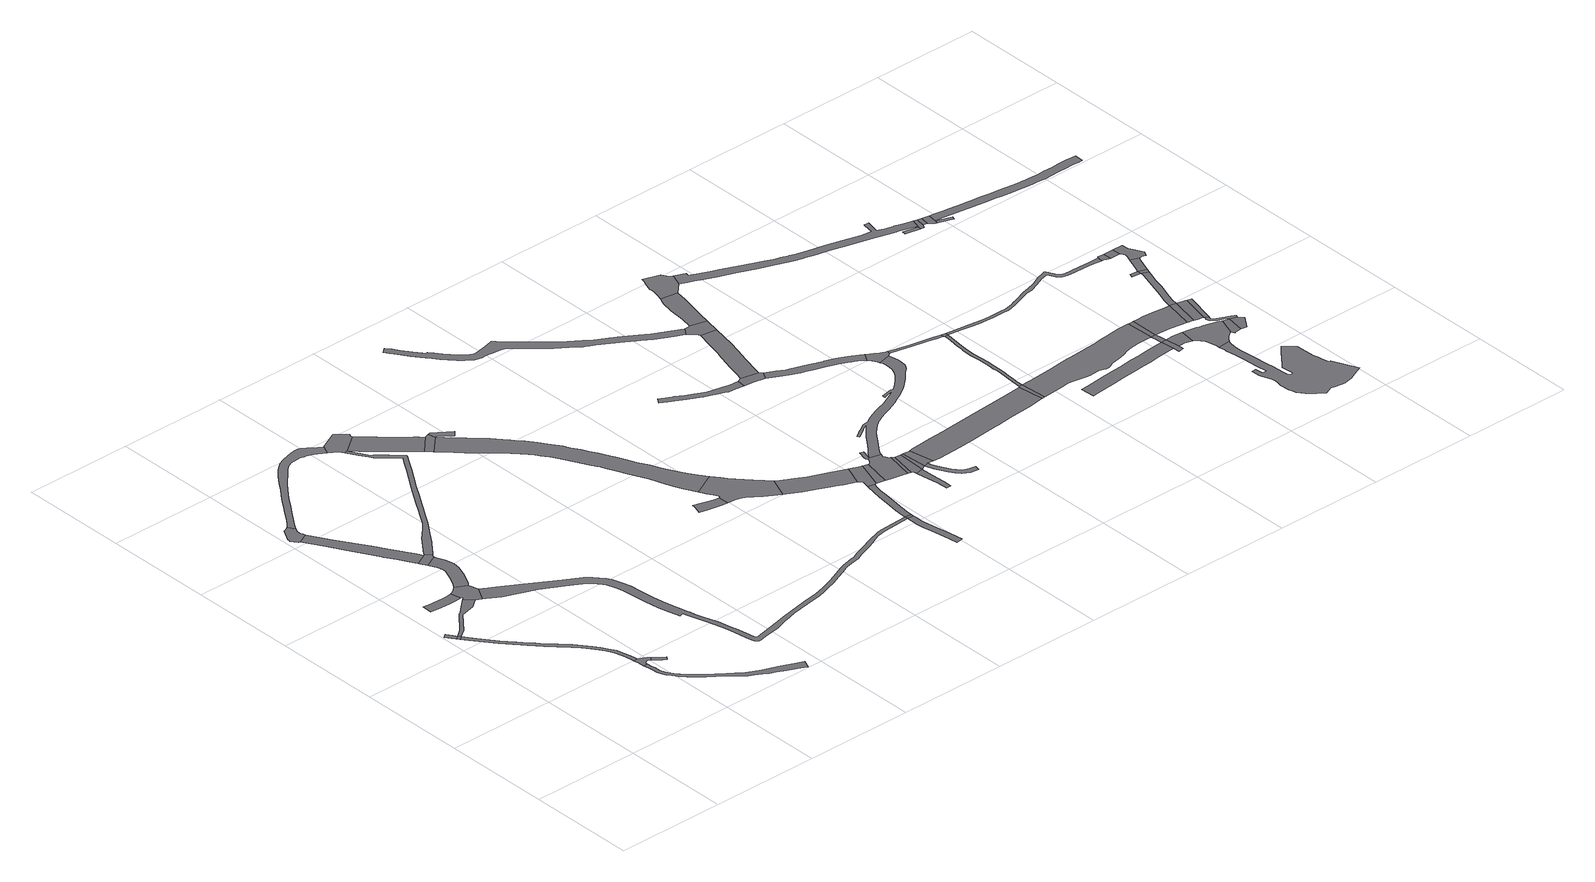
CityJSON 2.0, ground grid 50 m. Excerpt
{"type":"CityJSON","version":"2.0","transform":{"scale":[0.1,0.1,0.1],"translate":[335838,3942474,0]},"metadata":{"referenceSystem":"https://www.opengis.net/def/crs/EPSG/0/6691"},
"CityObjects":{
"road1":{"type":"Road","geometry":[{"type":"MultiSurface","lod":"1","boundaries":[[[0,1,2,3,4,5]]]}]},
"road2":{"type":"Road","geometry":[{"type":"MultiSurface","lod":"1","boundaries":[[[6,5,4,7]]]}]},
"road3":{"type":"Road","attributes":{"RoadStructureAttribute.sectionType":"1"},"geometry":[{"type":"MultiSurface","lod":"1","boundaries":[[[8,9,10,11,12,13,14,15,16,17,18,19,20,21,22,23,24,25,26,27,28,29,30,31,32,33,34,35,36,37,38,39,40,41,42,43,44,6,7]]]}]},
"road4":{"type":"Road","attributes":{"RoadStructureAttribute.sectionType":"1"},"geometry":[{"type":"MultiSurface","lod":"1","boundaries":[[[45,46,47,48,5,6,49,50,51,52,53,54]]]}]},
"road5":{"type":"Road","geometry":[{"type":"MultiSurface","lod":"1","boundaries":[[[55,56,57,58,59,60,61,62,63,64,65,66]]]}]},
"road6":{"type":"Road","geometry":[{"type":"MultiSurface","lod":"1","boundaries":[[[25,67,68,69,70,71,72,73,74,75,76,77,78,26]]]}]},
"road7":{"type":"Road","geometry":[{"type":"MultiSurface","lod":"1","boundaries":[[[75,79,80,81,82,76]]]}]},
"road8":{"type":"Road","geometry":[{"type":"MultiSurface","lod":"1","boundaries":[[[83,84,66,65,85,54,53,86,87,88]]]}]},
"road9":{"type":"Road","geometry":[{"type":"MultiSurface","lod":"1","boundaries":[[[89,90,91,92,93,94,95,96,97,98,99,100,101]]]}]},
"road10":{"type":"Road","attributes":{"RoadStructureAttribute.sectionType":"1"},"geometry":[{"type":"MultiSurface","lod":"1","boundaries":[[[100,102,103,104,105,106,107,108,109,110,111,112,113,114,115,116,117,118,119,101]]]}]},
"road11":{"type":"Road","attributes":{"RoadStructureAttribute.sectionType":"1"},"geometry":[{"type":"MultiSurface","lod":"1","boundaries":[[[68,120,121,122,123,124,125,126,127,128,129,130,131,132,133,134,135,136,137,138,139,140,141,142,143,144,145,146,147,148,149,150,151,152,153,154,155,156,157,158,159,160,161,162,163,164,69]]]}]},
"road12":{"type":"Road","attributes":{"RoadStructureAttribute.sectionType":"1"},"geometry":[{"type":"MultiSurface","lod":"1","boundaries":[[[165,166,167,168,169,170,171,172,173,174,175,176,177,178,179,180,181,182,83,88]]]}]},
"road13":{"type":"Road","geometry":[{"type":"MultiSurface","lod":"1","boundaries":[[[183,110,109,184,174,173,185,186]]]}]},
"road14":{"type":"Road","attributes":{"RoadStructureAttribute.sectionType":"1"},"geometry":[{"type":"MultiSurface","lod":"1","boundaries":[[[92,187,188,189,190,191,192,193,194,195,196,197,198,199,200,201,202,203,204,205,206,207,208,209,210,211,212,213,214,215,216,217,218,219,220,221,222,223,224,225,226,227,228,229,230,231,232,233,234,235,236,237,238,239,93]]]}]},
"road15":{"type":"Road","attributes":{"RoadStructureAttribute.sectionType":"1"},"geometry":[{"type":"MultiSurface","lod":"1","boundaries":[[[240,241,242,243,244,245,246,247,248,249,250,251,252,253,254,255,256,257,258,259,260,261,262,263,183,186,264,265,266,267,268,269,270,271,272,273,274,275,276,277,278,279,280,281,282,283,284,285,286]]]}]},
"road16":{"type":"Road","geometry":[{"type":"MultiSurface","lod":"1","boundaries":[[[212,211,287,288,240,286,289,290,291,292,293,294]]]}]},
"road17":{"type":"Road","attributes":{"RoadStructureAttribute.sectionType":"1"},"geometry":[{"type":"MultiSurface","lod":"1","boundaries":[[[295,296,297,298,299,300,301,302,303,304,305,306,307,308,309,310,311,312,313,314,315,316,317,318,319,320,321,322,323,324,325,326,327,328,329,330,331,332,333,334,335,336,337,338,339,340,341,342,343,344,345,346,347,348,349,87,86,350,351,352,353,354,355,356,357,358,359,360,361,362,363,364,365,366,367,368,369,370,371,372,373,374,375,376,377,378,379,380,381,382,383,384,385,386,387,388,389,390,391,392,393,394,395,396,397,398,399,400,401,402,403,404,295,405,406,407,408,409,410,411,412,413,414,415,416,417]]]}]},
"road18":{"type":"Road","attributes":{"function":"2","RoadStructureAttribute.sectionType":"1"},"geometry":[{"type":"MultiSurface","lod":"1","boundaries":[[[418,419,420,421,422,423,424,289,286,425,426,427,428,429,430,431,432,433]]]}]},
"road19":{"type":"Road","geometry":[{"type":"MultiSurface","lod":"1","boundaries":[[[433,432,434,435,436,437]]]}]},
"road20":{"type":"Road","geometry":[{"type":"MultiSurface","lod":"1","boundaries":[[[436,438,439,440,441,437]]]}]},
"road21":{"type":"Road","attributes":{"function":"2","RoadStructureAttribute.sectionType":"1"},"geometry":[{"type":"MultiSurface","lod":"1","boundaries":[[[442,443,444,445,446,447,448,449,450,451,452,453,454,455,456,457,458,459,460,461,462,463,464,465,466,467,468,469,470,471,472,473,474,475,476,477,478,479,480,481,482,483,484,485,486,487,488,489,490,491,492,493,494,495,496,497,498,499,436,435]]]}]},
"road22":{"type":"Road","attributes":{"RoadStructureAttribute.sectionType":"1"},"geometry":[{"type":"MultiSurface","lod":"1","boundaries":[[[500,501,502,503,504,505,506,507,508,509,510]]]}]},
"road23":{"type":"Road","geometry":[{"type":"MultiSurface","lod":"1","boundaries":[[[511,512,513,514,515,516,473,472,517,518,519,520,521,510,509,522,523,524,525,526,527,528,529,530,531]]]}]},
"road24":{"type":"Road","geometry":[{"type":"MultiSurface","lod":"1","boundaries":[[[532,296,295,417]]]}]},
"road25":{"type":"Road","attributes":{"function":"2","RoadStructureAttribute.sectionType":"1"},"geometry":[{"type":"MultiSurface","lod":"1","boundaries":[[[530,533,534,535,536,537,538,539,540,541,542,543,544,545,531]]]}]},
"road26":{"type":"Road","attributes":{"RoadStructureAttribute.sectionType":"1"},"geometry":[{"type":"MultiSurface","lod":"1","boundaries":[[[546,547,548,549,550,551,552,296,532,553,554,555,556,557,558,559,560,561]]]}]},
"road27":{"type":"Road","geometry":[{"type":"MultiSurface","lod":"1","boundaries":[[[560,562,563,564,540,539,565,566,567,561]]]}]},
"road28":{"type":"Road","attributes":{"function":"2","RoadStructureAttribute.sectionType":"1"},"geometry":[{"type":"MultiSurface","lod":"1","boundaries":[[[563,562,568,569,570]]]}]},
"road29":{"type":"Road","geometry":[{"type":"MultiSurface","lod":"1","boundaries":[[[571,572,573,574,575,576,577,578,579,580,581,569,568,582,583,584,585]]]}]},
"road30":{"type":"Road","attributes":{"RoadStructureAttribute.sectionType":"1"},"geometry":[{"type":"MultiSurface","lod":"1","boundaries":[[[586,587,588,589,590,591,592,593,594]]]}]},
"road31":{"type":"Road","geometry":[{"type":"MultiSurface","lod":"1","boundaries":[[[576,595,596,597,598,599,577]]]}]},
"road32":{"type":"Road","attributes":{"function":"2","RoadStructureAttribute.sectionType":"1"},"geometry":[{"type":"MultiSurface","lod":"1","boundaries":[[[584,600,601,585]]]}]},
"road33":{"type":"Road","attributes":{"RoadStructureAttribute.sectionType":"1"},"geometry":[{"type":"MultiSurface","lod":"1","boundaries":[[[602,603,604,605,606,607,608,609,610,611,612,613,614,615,616,617,618,619,620,621,622,623,624,625,626,627,628,629,630,631,632,633,634,635,636,637,638,639,640,641,642,643,644,645,646,647,648,649,650,651,652,653,654,655,656,657,658,659,660,661,662,663,664,665,666,667,668,669,670,671,672,673,674,675,676,677,678]]]}]},
"road34":{"type":"Road","geometry":[{"type":"MultiSurface","lod":"1","boundaries":[[[679,601,600,680,681,586,594]]]}]},
"road35":{"type":"Road","attributes":{"RoadStructureAttribute.sectionType":"1"},"geometry":[{"type":"MultiSurface","lod":"1","boundaries":[[[682,683,684,685,686,687,688,689,690,691,692,693,694,695,696,697,698,699,700,701,702,703,704,705]]]}]},
"road36":{"type":"Road","geometry":[{"type":"MultiSurface","lod":"1","boundaries":[[[706,707,679,594,708]]]}]},
"road37":{"type":"Road","attributes":{"RoadStructureAttribute.sectionType":"1"},"geometry":[{"type":"MultiSurface","lod":"1","boundaries":[[[706,709,710,711,712,713,707]]]}]},
"road38":{"type":"Road","attributes":{"RoadStructureAttribute.sectionType":"1"},"geometry":[{"type":"MultiSurface","lod":"1","boundaries":[[[714,715,716,717,718,719,720,721,722,723,724,725,726,727,728,729,730,731,732,733,709,706]]]}]},
"road39":{"type":"Road","geometry":[{"type":"MultiSurface","lod":"1","boundaries":[[[734,735,682,705,736,737,738,739]]]}]},
"road40":{"type":"Road","geometry":[{"type":"MultiSurface","lod":"1","boundaries":[[[740,741,742,743,744,745,746,747,748,749,750,751,752,753,754,755,756,757,758,759,760,761,762,763,764,765,766,767,768,769,770,771,772,773,774,775,776,777,778,779,576,575,780,781,782,783,784,785,786,787,788,789,790,791,792,793,794,795,796,797,798,799,800,801,802,803,804,805,806,807,808,809,810,811,812]]]}]},
"road41":{"type":"Road","attributes":{"RoadStructureAttribute.sectionType":"1"},"geometry":[{"type":"MultiSurface","lod":"1","boundaries":[[[813,814,815,816,817,818,819,820,821,822,823,824,825,826,827,735,734]]]}]},
"road42":{"type":"Road","attributes":{"function":"2","RoadStructureAttribute.sectionType":"1"},"geometry":[{"type":"MultiSurface","lod":"1","boundaries":[[[828,829,830,831,832,833,834,835,836,837,838,839,711,710,840,841,842,843,844,845,846,847,848,849,850,851]]]}]},
"road43":{"type":"Road","geometry":[{"type":"MultiSurface","lod":"1","boundaries":[[[677,852,853,819,818,854,855,856,678]]]}]},
"road44":{"type":"Road","attributes":{"RoadStructureAttribute.sectionType":"1"},"geometry":[{"type":"MultiSurface","lod":"1","boundaries":[[[857,858,859,860,861,862,863,864,865,866,867,868,869,870,871,872,873,874,875,876,877,878,879,880,881,739,738]]]}]},
"road45":{"type":"Road","attributes":{"RoadStructureAttribute.sectionType":"1"},"geometry":[{"type":"MultiSurface","lod":"1","boundaries":[[[854,882,883,884,885,886,887,888,889,890,855]]]}]},
"road46":{"type":"Road","geometry":[{"type":"MultiSurface","lod":"1","boundaries":[[[891,892,812,811,893,894,895,896,897,898,899,870,869]]]}]},
"road47":{"type":"Road","geometry":[{"type":"MultiSurface","lod":"1","boundaries":[[[900,901,902,903,886,885,904,905,906,907,908,909,910,911]]]}]},
"road48":{"type":"Road","geometry":[{"type":"MultiSurface","lod":"1","boundaries":[[[912,913,914,915,916,828,851]]]}]},
"road49":{"type":"Road","attributes":{"RoadStructureAttribute.sectionType":"1"},"geometry":[{"type":"MultiSurface","lod":"1","boundaries":[[[917,918,919,920,921,894,893,922,923,924,925,926,927,928]]]}]},
"road50":{"type":"Road","geometry":[{"type":"MultiSurface","lod":"1","boundaries":[[[927,929,930,931,928]]]}]},
"road51":{"type":"Road","attributes":{"function":"2","RoadStructureAttribute.sectionType":"1"},"geometry":[{"type":"MultiSurface","lod":"1","boundaries":[[[932,933,934,935,936,937,938,939,940,941,942,943,944,945,946,947,948,914,913,949,950,951,952,953,954,955,956,957,958,959,960,961,962,963,964,965,966,967,968,969,970,971,972,973,974]]]}]},
"road52":{"type":"Road","attributes":{"RoadStructureAttribute.sectionType":"1"},"geometry":[{"type":"MultiSurface","lod":"1","boundaries":[[[975,976,977,978,979,980,981,982,983,984,985,986,987,988,989,990,991,992,993,994,995,996,997,998]]]}]},
"road53":{"type":"Road","attributes":{"RoadStructureAttribute.sectionType":"1"},"geometry":[{"type":"MultiSurface","lod":"1","boundaries":[[[999,1000,1001,1002,1003,1004,1005,1006,1007,1008,1009,1010,1011,1012,1013,1014,1015,1016,1017,1018,1019,1020,1021,1022,1023,1024,1025,1026,1027,1028,1029,905,904,1030,1031,1032,1033,1034,1035,1036,1037,1038,1039,1040,1041,1042,1043,1044,1045,1046,1047,1048,1049,1050,1051,1052,1053,1054]]]}]},
"road54":{"type":"Road","attributes":{"RoadStructureAttribute.sectionType":"1"},"geometry":[{"type":"MultiSurface","lod":"1","boundaries":[[[930,929,1055,1056,1057,1058,1059,1060,1061,1062,1063,1064,1065,1066,1067,1068,1069,1070,1071,1072,915,914,1073,1074,1075,1076,1077,1078,1079,1080,1081,1082,1083,1084,1085,1086,1087,1088,1089,930,1090,1091,1092,1093,1094,1095,1096,1097,1098,1099,1100,1101,1102,1103,1104,1105,1106,1107,1108,1109,1110,1111,1112,1113,1114,1115,1116,1117,1118,1119,1120,1121,1122,1123,1124,1125,1126,1127,1128,1129,1130,1131,1132,1133,1134,1135,1136,1137,1138,1139,931]]]}]},
"road55":{"type":"Road","geometry":[{"type":"MultiSurface","lod":"1","boundaries":[[[1140,1141,1142,1143,1144,998]]]}]},
"road56":{"type":"Road","attributes":{"RoadStructureAttribute.sectionType":"7"},"geometry":[{"type":"MultiSurface","lod":"1","boundaries":[[[1144,1145,1146,1147,1148,1149,1150,1151,998]]]}]},
"road57":{"type":"Road","geometry":[{"type":"MultiSurface","lod":"1","boundaries":[[[1152,1153,1154,974,973,1149,1148]]]}]},
"road58":{"type":"Road","attributes":{"RoadStructureAttribute.sectionType":"1"},"geometry":[{"type":"MultiSurface","lod":"1","boundaries":[[[1155,1156,1144,1143,1157,1158,1159,1160,1161]]]}]},
"road59":{"type":"Road","attributes":{"function":"2","RoadStructureAttribute.sectionType":"1"},"geometry":[{"type":"MultiSurface","lod":"1","boundaries":[[[1162,1163,1164,1165,1166,1167,1168,1169,1170,1171,1172,1152,1148]]]}]},
"road60":{"type":"Road","geometry":[{"type":"MultiSurface","lod":"1","boundaries":[[[1173,1174,1175,1176,1177,1178,1179,1180,1181,1182,1183,1184,1185,1186,1187,1188,1189,1190,1191,1192,1193,1194,1195,1196,1197,1198,1199,1200,1201,1202,1203,1204,1205,1206,1207,1208,1209,1210,1211,1212,1213,1214,1215,1216,1217,1218,1219,1220,1221,1222,1223,1224,1225,1226,1227,1228,1229,1230,1231,1232,1233,1234,1235,1236,1237,1238,1239]]]}]},
"road61":{"type":"Road","geometry":[{"type":"MultiSurface","lod":"1","boundaries":[[[1240,1241,1242,1243,1244,1245,1246,1247,1248,1249,1250,1251,1161,1160,1252,1253,1254,1255,1256,1204,1203]]]}]},
"road62":{"type":"Road","geometry":[{"type":"MultiSurface","lod":"1","boundaries":[[[1257,1258,1259,1260]]]}]},
"road63":{"type":"Road","geometry":[{"type":"MultiSurface","lod":"1","boundaries":[[[1261,1262,1167,1166,1263,1264,1265]]]}]},
"road64":{"type":"Road","geometry":[{"type":"MultiSurface","lod":"1","boundaries":[[[1053,1260,1259,1266,1267,1268,1054]]]}]},
"road65":{"type":"Road","attributes":{"RoadStructureAttribute.sectionType":"1"},"geometry":[{"type":"MultiSurface","lod":"1","boundaries":[[[1245,1244,1269,1270,1271,1272,1273]]]}]},
"road66":{"type":"Road","attributes":{"RoadStructureAttribute.sectionType":"1"},"geometry":[{"type":"MultiSurface","lod":"1","boundaries":[[[1274,1275,1276,1268,1267]]]}]},
"road67":{"type":"Road","attributes":{"function":"2","RoadStructureAttribute.sectionType":"1"},"geometry":[{"type":"MultiSurface","lod":"1","boundaries":[[[1277,1278,1261,1265,1279,1280,1281,1282]]]}]},
"road68":{"type":"Road","attributes":{"RoadStructureAttribute.sectionType":"1"},"geometry":[{"type":"MultiSurface","lod":"1","boundaries":[[[1283,1284,1285,1286,1287,1288,1289,1273,1290,1291,1292,1293,1294,1295,1296,1297,1298,1299]]]}]},
"road69":{"type":"Road","geometry":[{"type":"MultiSurface","lod":"1","boundaries":[[[1300,1301,1302,1303,1275,1274]]]}]},
"road70":{"type":"Road","geometry":[{"type":"MultiSurface","lod":"1","boundaries":[[[1304,1305,1282,1281,1283,1299]]]}]},
"road71":{"type":"Road","geometry":[{"type":"MultiSurface","lod":"1","boundaries":[[[1272,1306,1307,1308,1309,1310,1290,1273]]]}]},
"road72":{"type":"Road","attributes":{"RoadStructureAttribute.sectionType":"1"},"geometry":[{"type":"MultiSurface","lod":"1","boundaries":[[[1261,1311,1312,1313,1314,1315,1316,1317,1318,1319,1320,1321,1322,1262]]]}]},
"road73":{"type":"Road","geometry":[{"type":"MultiSurface","lod":"1","boundaries":[[[1323,1324,1325,1326]]]}]},
"road74":{"type":"Road","geometry":[{"type":"MultiSurface","lod":"1","boundaries":[[[1115,1114,1327,1328,1329,1330,1331]]]}]},
"road75":{"type":"Road","geometry":[{"type":"MultiSurface","lod":"1","boundaries":[[[1326,1325,1317,1316,1332]]]}]},
"road76":{"type":"Road","attributes":{"RoadStructureAttribute.sectionType":"1"},"geometry":[{"type":"MultiSurface","lod":"1","boundaries":[[[1333,1334,1335,1336,1337,1338,1339,1326,1332]]]}]},
"road77":{"type":"Road","attributes":{"RoadStructureAttribute.sectionType":"1"},"geometry":[{"type":"MultiSurface","lod":"1","boundaries":[[[1330,1329,1340,1341]]]}]},
"road78":{"type":"Road","geometry":[{"type":"MultiSurface","lod":"1","boundaries":[[[1342,1343,1344,1345,1346,1347,1341,1340,1348,1349,1350,1336,1335]]]}]},
"road79":{"type":"Road","attributes":{"RoadStructureAttribute.sectionType":"1"},"geometry":[{"type":"MultiSurface","lod":"1","boundaries":[[[1351,1352,1353,1354,1355,1356,1357,1358,1359,1360,1361,1362,1363,1364,1365,1366,1367,1368,1369,1370,1371,1372,1303,1302,1301,1373,1374,1302,1375,1376,1377,1378,1379,1380,1381,1382,1383,1384,1385,1386,1387,1388,1389,1390,1391,1392,1393,1394,1395,1396,1397,1398]]]}]}
},
"vertices":[
[43,1112,0],[26,1137,0],[10,1126,0],[27,1101,0],[38,1085,0],[54,1096,0],
[63,1084,0],[47,1073,0],
[68,1043,0],[103,994,0],[139,948,0],[177,904,0],[181,900,0],[215,861,0],[259,813,0],[295,775,0],[336,735,0],[363,706,0],[385,675,0],[403,648,0],[418,623,0],[434,591,0],[443,558,0],[448,534,0],[452,506,0],[453,497,0],[471,499,0],[470,508,0],[466,537,0],[460,562,0],[451,598,0],[434,631,0],[418,658,0],[399,685,0],[377,718,0],[350,748,0],[310,789,0],[273,826,0],[248,854,0],[230,874,0],[198,910,0],[196,913,0],[155,961,0],[119,1006,0],[78,1063,0],
[195,1233,0],[175,1214,0],[166,1211,0],[89,1121,0],[99,1110,0],[174,1198,0],[242,1215,0],[259,1228,0],[282,1245,0],[248,1282,0],
[216,1338,0],[189,1338,0],[173,1339,0],[145,1340,0],[134,1341,0],[95,1344,0],[92,1297,0],[142,1293,0],[188,1291,0],[220,1291,0],[248,1294,0],[238,1342,0],
[456,472,0],[458,444,0],[476,445,0],[477,450,0],[480,456,0],[484,460,0],[490,462,0],[499,462,0],[507,459,0],[519,472,0],[509,481,0],[494,490,0],
[543,426,0],[557,416,0],[567,431,0],[554,440,0],
[280,1371,0],[260,1352,0],[259,1292,0],[307,1231,0],[343,1296,0],[333,1343,0],
[95,2056,0],[92,2068,0],[92,2086,0],[99,2104,0],[81,2134,0],[60,2122,0],[54,2122,0],[24,2068,0],[23,2054,0],[22,2052,0],[43,2022,0],[50,2021,0],[98,2046,0],
[103,1927,0],[145,1852,0],[184,1781,0],[217,1723,0],[220,1718,0],[248,1669,0],[274,1623,0],[291,1592,0],[347,1623,0],[333,1647,0],[327,1657,0],[308,1691,0],[303,1700,0],[272,1754,0],[239,1812,0],[217,1846,0],[154,1946,0],[148,1956,0],
[458,442,0],[463,403,0],[466,374,0],[472,350,0],[479,336,0],[494,315,0],[510,295,0],[532,269,0],[560,243,0],[587,220,0],[617,196,0],[657,165,0],[686,139,0],[716,115,0],[738,102,0],[766,85,0],[791,72,0],[816,60,0],[843,46,0],[876,31,0],[908,17,0],[936,5,0],[952,42,0],[924,54,0],[893,68,0],[860,82,0],[832,92,0],[786,110,0],[762,120,0],[737,132,0],[712,147,0],[692,163,0],[665,183,0],[628,210,0],[598,234,0],[572,257,0],[545,282,0],[524,306,0],[508,326,0],[494,346,0],[489,356,0],[483,377,0],[481,405,0],[479,420,0],[476,444,0],
[343,1355,0],[359,1383,0],[372,1410,0],[382,1435,0],[392,1466,0],[396,1500,0],[387,1541,0],[372,1574,0],[369,1585,0],[311,1555,0],[315,1547,0],[328,1520,0],[334,1495,0],[333,1477,0],[326,1456,0],[317,1434,0],[306,1411,0],[293,1388,0],
[351,1624,0],[295,1585,0],[370,1594,0],[377,1602,0],
[117,2132,0],[139,2161,0],[158,2189,0],[168,2204,0],[192,2237,0],[216,2272,0],[240,2303,0],[242,2306,0],[266,2337,0],[289,2364,0],[309,2387,0],[332,2410,0],[344,2424,0],[360,2442,0],[375,2454,0],[382,2459,0],[389,2464,0],[405,2470,0],[427,2474,0],[456,2475,0],[474,2471,0],[483,2469,0],[514,2457,0],[558,2433,0],[562,2431,0],[581,2472,0],[560,2483,0],[527,2511,0],[505,2524,0],[494,2527,0],[483,2527,0],[478,2527,0],[455,2525,0],[426,2517,0],[405,2511,0],[389,2505,0],[379,2500,0],[371,2496,0],[353,2484,0],[334,2469,0],[317,2449,0],[303,2433,0],[288,2414,0],[269,2390,0],[244,2353,0],[222,2325,0],[220,2322,0],[194,2288,0],[170,2253,0],[146,2220,0],[132,2198,0],[117,2177,0],[97,2150,0],
[614,2382,0],[618,2374,0],[641,2334,0],[663,2297,0],[674,2281,0],[698,2258,0],[716,2241,0],[734,2224,0],[755,2204,0],[757,2199,0],[737,2172,0],[708,2125,0],[679,2081,0],[641,2022,0],[608,1970,0],[570,1910,0],[560,1893,0],[529,1844,0],[499,1798,0],[475,1770,0],[442,1738,0],[425,1721,0],[357,1632,0],[355,1629,0],[387,1613,0],[402,1632,0],[432,1670,0],[471,1724,0],[494,1756,0],[516,1787,0],[546,1833,0],[572,1876,0],[586,1897,0],[625,1958,0],[658,2011,0],[696,2069,0],[725,2114,0],[755,2162,0],[780,2202,0],[780,2208,0],[755,2233,0],[730,2256,0],[687,2296,0],[676,2304,0],[655,2341,0],[631,2381,0],[626,2388,0],
[599,2407,0],[608,2394,0],[712,2451,0],[712,2456,0],[712,2462,0],[716,2471,0],[667,2513,0],[662,2512,0],
[1948,541,0],[1948,555,0],[1878,553,0],[1821,549,0],[1797,546,0],[1778,541,0],[1750,532,0],[1721,522,0],[1687,508,0],[1633,488,0],[1601,475,0],[1590,472,0],[1533,459,0],[1515,453,0],[1491,442,0],[1450,424,0],[1413,409,0],[1371,395,0],[1337,384,0],[1315,378,0],[1237,365,0],[1154,349,0],[1117,341,0],[1089,335,0],[1053,327,0],[967,307,0],[937,301,0],[931,302,0],[927,305,0],[924,313,0],[920,334,0],[908,404,0],[906,413,0],[897,454,0],[889,487,0],[880,519,0],[867,559,0],[859,586,0],[853,613,0],[849,629,0],[826,725,0],[817,789,0],[811,864,0],[808,910,0],[797,949,0],[782,994,0],[771,1014,0],[753,1038,0],[735,1057,0],[727,1063,0],[710,1079,0],[636,1121,0],[486,1212,0],[406,1260,0],[377,1275,0],[320,1224,0],[376,1192,0],[519,1136,0],[614,1082,0],[675,1048,0],[684,1043,0],[704,1025,0],[720,1009,0],[734,990,0],[741,977,0],[755,937,0],[764,902,0],[767,860,0],[773,784,0],[782,717,0],[795,668,0],[807,617,0],[827,623,0],[830,608,0],[837,580,0],[845,552,0],[856,512,0],[865,480,0],[873,449,0],[882,406,0],[894,327,0],[901,298,0],[905,286,0],[912,279,0],[919,274,0],[929,273,0],[958,279,0],[1033,293,0],[1086,310,0],[1126,321,0],[1157,329,0],[1241,346,0],[1319,358,0],[1343,364,0],[1377,376,0],[1420,390,0],[1458,406,0],[1500,424,0],[1523,435,0],[1539,440,0],[1602,454,0],[1607,455,0],[1640,469,0],[1694,489,0],[1728,503,0],[1756,515,0],[1776,524,0],[1800,531,0],[1822,534,0],[1879,538,0],[1948,518,0],[1949,490,0],[1952,452,0],[1959,412,0],[1968,348,0],[1979,281,0],[2010,286,0],[1999,353,0],[1989,417,0],[1982,456,0],[1978,492,0],[1978,518,0],[1978,540,0],
[908,2274,0],[892,2287,0],[869,2306,0],[837,2334,0],[815,2355,0],[782,2385,0],[731,2433,0],[632,2384,0],[663,2355,0],[715,2306,0],[759,2268,0],[785,2245,0],[800,2231,0],[836,2197,0],[853,2181,0],[925,2256,0],
[871,2164,0],[879,2155,0],[954,2229,0],[947,2261,0],
[961,2229,0],[1018,2185,0],[1041,2209,0],[960,2265,0],
[903,2131,0],[936,2097,0],[968,2066,0],[999,2036,0],[1035,2001,0],[1098,1940,0],[1123,1912,0],[1145,1888,0],[1151,1882,0],[1162,1868,0],[1175,1850,0],[1185,1835,0],[1196,1818,0],[1208,1798,0],[1222,1771,0],[1242,1735,0],[1260,1700,0],[1273,1674,0],[1289,1643,0],[1296,1630,0],[1305,1610,0],[1323,1570,0],[1343,1523,0],[1357,1489,0],[1380,1437,0],[1394,1397,0],[1406,1363,0],[1406,1362,0],[1417,1333,0],[1434,1293,0],[1463,1239,0],[1569,1294,0],[1544,1332,0],[1522,1366,0],[1501,1405,0],[1470,1468,0],[1449,1512,0],[1423,1563,0],[1405,1607,0],[1387,1647,0],[1370,1683,0],[1354,1714,0],[1343,1736,0],[1341,1740,0],[1322,1778,0],[1300,1816,0],[1286,1845,0],[1260,1885,0],[1229,1931,0],[1198,1972,0],[1172,2004,0],[1162,2016,0],[1141,2041,0],[1108,2077,0],[1070,2113,0],[1042,2142,0],[1011,2172,0],[978,2205,0],
[1475,1153,0],[1446,1161,0],[1419,1168,0],[1381,1181,0],[1376,1162,0],[1365,1124,0],[1402,1115,0],[1429,1110,0],[1470,1103,0],[1496,1102,0],[1493,1150,0],
[1711,1126,0],[1681,1155,0],[1679,1158,0],[1634,1211,0],[1613,1236,0],[1597,1258,0],[1479,1206,0],[1493,1183,0],[1503,1162,0],[1503,1159,0],[1503,1153,0],[1530,1099,0],[1552,1094,0],[1574,1085,0],[1601,1065,0],[1623,1048,0],[1624,1047,0],[1632,1042,0],[1648,1031,0],[1697,1001,0],[1739,1099,0],
[1979,554,0],
[1711,994,0],[1767,964,0],[1818,941,0],[1875,914,0],[1894,906,0],[1923,893,0],[1977,871,0],[2015,966,0],[1963,987,0],[1914,1008,0],[1857,1032,0],[1810,1056,0],[1759,1084,0],
[1985,812,0],[1976,771,0],[1970,730,0],[1963,680,0],[1960,660,0],[1954,617,0],[1949,572,0],[1979,570,0],[1984,614,0],[1987,631,0],[1990,656,0],[2000,725,0],[2006,766,0],[2013,801,0],[2019,812,0],[1987,821,0],
[2027,813,0],[2070,944,0],[2065,946,0],[1987,863,0],[1993,852,0],[1991,836,0],
[2067,805,0],[2094,936,0],[2071,944,0],
[2191,917,0],[2185,924,0],[2180,932,0],[2178,943,0],[2182,956,0],[2131,971,0],[2119,964,0],[2122,960,0],[2107,943,0],[2101,938,0],[2100,938,0],[2092,800,0],[2145,790,0],[2167,785,0],[2194,915,0],
[2194,762,0],[2200,722,0],[2208,659,0],[2212,623,0],[2212,604,0],[2233,603,0],[2233,645,0],[2231,714,0],[2230,768,0],
[2132,982,0],[2144,1017,0],[2127,1022,0],[2115,984,0],[2114,973,0],
[2183,782,0],[2208,906,0],
[2165,2179,0],[2128,2197,0],[2116,2203,0],[2091,2216,0],[2050,2242,0],[1995,2277,0],[1978,2287,0],[1953,2301,0],[1948,2304,0],[1895,2335,0],[1865,2353,0],[1856,2361,0],[1809,2397,0],[1763,2432,0],[1741,2450,0],[1696,2491,0],[1682,2504,0],[1646,2538,0],[1596,2585,0],[1583,2597,0],[1559,2591,0],[1530,2584,0],[1483,2575,0],[1471,2576,0],[1464,2579,0],[1458,2583,0],[1441,2597,0],[1418,2616,0],[1398,2637,0],[1379,2661,0],[1359,2688,0],[1343,2708,0],[1337,2703,0],[1301,2751,0],[1273,2792,0],[1254,2820,0],[1237,2844,0],[1212,2824,0],[1228,2802,0],[1230,2799,0],[1246,2774,0],[1275,2732,0],[1312,2684,0],[1328,2663,0],[1347,2637,0],[1367,2611,0],[1391,2586,0],[1415,2566,0],[1434,2551,0],[1446,2543,0],[1461,2537,0],[1477,2535,0],[1483,2535,0],[1500,2535,0],[1547,2530,0],[1571,2528,0],[1586,2523,0],[1599,2515,0],[1614,2505,0],[1662,2459,0],[1664,2457,0],[1711,2416,0],[1734,2396,0],[1781,2360,0],[1828,2325,0],[1845,2318,0],[1853,2314,0],[1874,2302,0],[1974,2243,0],[1995,2229,0],[2014,2217,0],[2028,2208,0],[2072,2181,0],[2110,2161,0],[2147,2143,0],[2191,2122,0],[2214,2155,0],
[2237,903,0],[2188,781,0],[2191,776,0],
[2117,1729,0],[2076,1733,0],[2046,1739,0],[2004,1749,0],[1974,1756,0],[1951,1764,0],[1926,1777,0],[1892,1795,0],[1854,1816,0],[1849,1819,0],[1824,1832,0],[1794,1846,0],[1778,1823,0],[1810,1806,0],[1835,1792,0],[1878,1769,0],[1912,1751,0],[1939,1737,0],[1966,1727,0],[1996,1714,0],[2030,1702,0],[2038,1699,0],[2071,1694,0],[2113,1690,0],
[2253,780,0],[2248,902,0],[2252,780,0],
[2277,787,0],[2302,784,0],[2282,901,0],[2274,900,0],[2265,901,0],
[2257,765,0],[2267,739,0],[2281,710,0],[2295,683,0],[2310,661,0],[2327,643,0],[2342,632,0],[2358,625,0],[2377,621,0],[2395,619,0],[2402,644,0],[2381,646,0],[2366,649,0],[2355,654,0],[2344,662,0],[2329,676,0],[2316,696,0],[2303,721,0],[2290,749,0],[2280,773,0],
[2216,1720,0],[2138,1740,0],[2125,1688,0],[2162,1685,0],[2211,1674,0],[2230,1709,0],
[2628,1442,0],[2630,1426,0],[2629,1405,0],[2626,1386,0],[2619,1366,0],[2607,1346,0],[2579,1317,0],[2548,1288,0],[2547,1287,0],[2528,1275,0],[2523,1281,0],[2470,1267,0],[2471,1255,0],[2481,1258,0],[2518,1268,0],[2507,1260,0],[2475,1244,0],[2435,1225,0],[2404,1215,0],[2377,1205,0],[2347,1193,0],[2322,1182,0],[2300,1168,0],[2286,1168,0],[2272,1165,0],[2236,1142,0],[2235,1142,0],[2198,1118,0],[2204,1109,0],[2240,1131,0],[2256,1142,0],[2271,1151,0],[2283,1156,0],[2268,1141,0],[2263,1136,0],[2242,1114,0],[2223,1091,0],[2201,1061,0],[2171,1022,0],[2150,997,0],[2186,970,0],[2204,996,0],[2235,1037,0],[2257,1066,0],[2273,1087,0],[2292,1106,0],[2311,1124,0],[2323,1133,0],[2334,1140,0],[2341,1144,0],[2363,1154,0],[2389,1167,0],[2416,1176,0],[2450,1191,0],[2471,1199,0],[2494,1211,0],[2518,1224,0],[2543,1239,0],[2566,1254,0],[2567,1255,0],[2591,1275,0],[2606,1290,0],[2618,1301,0],[2648,1332,0],[2670,1353,0],[2680,1366,0],[2684,1374,0],[2687,1381,0],[2689,1399,0],[2690,1422,0],[2688,1445,0],[2682,1468,0],[2624,1455,0],
[2226,1758,0],[2240,1812,0],[2244,1827,0],[2265,1898,0],[2280,1953,0],[2302,2063,0],[2228,2076,0],[2211,2006,0],[2193,1937,0],[2188,1921,0],[2184,1907,0],[2167,1848,0],[2165,1843,0],[2151,1788,0],[2148,1778,0],
[2913,953,0],[2836,947,0],[2749,941,0],[2670,934,0],[2580,927,0],[2506,920,0],[2476,918,0],[2438,915,0],[2403,912,0],[2370,911,0],[2341,909,0],[2310,906,0],[2339,783,0],[2373,783,0],[2409,785,0],[2447,787,0],[2517,793,0],[2590,800,0],[2655,805,0],[2676,806,0],[2680,807,0],[2755,815,0],[2848,824,0],[2927,833,0],
[2207,2107,0],[2226,2086,0],[2320,2138,0],[2242,2156,0],[2234,2153,0],
[2260,1648,0],[2298,1629,0],[2342,1610,0],[2361,1604,0],[2392,1592,0],[2449,1574,0],[2471,1567,0],[2497,1559,0],[2531,1542,0],[2545,1536,0],[2555,1530,0],[2580,1516,0],[2595,1503,0],[2618,1540,0],[2604,1549,0],[2574,1566,0],[2548,1579,0],[2514,1595,0],[2468,1611,0],[2465,1612,0],[2406,1632,0],[2354,1650,0],[2328,1660,0],[2314,1665,0],[2278,1684,0],
[2331,2192,0],[2348,2268,0],[2357,2311,0],[2369,2367,0],[2287,2379,0],[2278,2355,0],[2275,2348,0],[2260,2286,0],[2253,2210,0],
[2609,1484,0],[2619,1465,0],[2697,1481,0],[2700,1495,0],[2694,1496,0],[2681,1502,0],[2660,1513,0],[2651,1519,0],[2636,1528,0],
[2302,2460,0],[2305,2454,0],[2304,2439,0],[2298,2410,0],[2413,2412,0],[2438,2471,0],[2421,2480,0],[2406,2510,0],[2329,2535,0],[2324,2517,0],[2318,2503,0],[2313,2488,0],
[2932,834,0],[2942,834,0],[2933,959,0],[2918,960,0],[2918,959,0],
[2907,1450,0],[2881,1456,0],[2855,1462,0],[2799,1473,0],[2748,1485,0],[2745,1470,0],[2796,1459,0],[2852,1447,0],[2871,1443,0],[2904,1435,0],[2936,1429,0],[2938,1443,0],
[2941,1427,0],[2957,1426,0],[2959,1440,0],
[3519,1007,0],[3487,1007,0],[3449,1003,0],[3412,999,0],[3381,996,0],[3350,991,0],[3307,988,0],[3259,985,0],[3209,981,0],[3191,980,0],[3148,976,0],[3110,972,0],[3102,971,0],[3045,966,0],[2981,962,0],[2958,960,0],[2939,959,0],[3048,843,0],[3074,846,0],[3091,845,0],[3169,833,0],[3181,831,0],[3194,831,0],[3231,834,0],[3247,828,0],[3259,824,0],[3262,823,0],[3274,822,0],[3284,827,0],[3292,832,0],[3303,838,0],[3324,841,0],[3342,844,0],[3360,849,0],[3378,854,0],[3402,863,0],[3422,869,0],[3438,872,0],[3458,874,0],[3477,876,0],[3499,877,0],[3545,877,0],[3541,1008,0],
[3529,819,0],[3464,814,0],[3418,809,0],[3375,805,0],[3317,798,0],[3311,798,0],[3258,793,0],[3209,788,0],[3146,782,0],[3099,778,0],[3085,777,0],[3091,712,0],[3103,713,0],[3152,718,0],[3216,723,0],[3265,729,0],[3323,734,0],[3382,740,0],[3420,743,0],[3425,744,0],[3471,749,0],[3534,754,0],[3556,755,0],[3551,821,0],
[3382,2140,0],[3365,2145,0],[3329,2155,0],[3326,2156,0],[3288,2166,0],[3256,2180,0],[3268,2239,0],[3246,2240,0],[3239,2203,0],[3235,2185,0],[3186,2193,0],[3109,2214,0],[3031,2234,0],[2953,2252,0],[2898,2266,0],[2877,2273,0],[2875,2274,0],[2842,2285,0],[2813,2295,0],[2779,2309,0],[2760,2317,0],[2749,2321,0],[2700,2342,0],[2648,2364,0],[2604,2382,0],[2580,2392,0],[2527,2413,0],[2493,2428,0],[2482,2433,0],[2489,2450,0],[2477,2455,0],[2449,2397,0],[2474,2386,0],[2509,2371,0],[2563,2349,0],[2636,2321,0],[2676,2305,0],[2727,2285,0],[2763,2270,0],[2798,2256,0],[2835,2243,0],[2863,2233,0],[2904,2222,0],[2916,2219,0],[2942,2212,0],[2966,2206,0],[3021,2193,0],[3099,2173,0],[3175,2153,0],[3220,2141,0],[3277,2125,0],[3308,2117,0],[3319,2115,0],[3369,2100,0],[3396,2091,0],[3408,2132,0],
[2941,1405,0],[2938,1383,0],[2931,1337,0],[2928,1309,0],[2927,1304,0],[2926,1286,0],[2925,1251,0],[2928,1207,0],[2929,1179,0],[2929,1164,0],[2928,1135,0],[2928,1123,0],[2928,1099,0],[2926,1064,0],[2926,1053,0],[2923,1026,0],[2921,992,0],[2920,984,0],[2934,984,0],[2934,985,0],[2937,1020,0],[2939,1049,0],[2941,1064,0],[2942,1097,0],[2944,1135,0],[2944,1145,0],[2945,1165,0],[2945,1179,0],[2944,1209,0],[2941,1252,0],[2942,1285,0],[2943,1308,0],[2947,1335,0],[2953,1382,0],[2957,1404,0],[3021,1417,0],[3071,1409,0],[3103,1404,0],[3143,1401,0],[3178,1400,0],[3230,1399,0],[3256,1398,0],[3298,1408,0],[3313,1413,0],[3338,1422,0],[3385,1439,0],[3394,1442,0],[3421,1446,0],[3461,1461,0],[3479,1468,0],[3506,1480,0],[3536,1488,0],[3542,1487,0],[3557,1452,0],[3575,1435,0],[3599,1429,0],[3633,1427,0],[3678,1426,0],[3725,1425,0],[3770,1420,0],[3773,1443,0],[3725,1443,0],[3679,1444,0],[3634,1445,0],[3602,1447,0],[3584,1452,0],[3572,1463,0],[3552,1507,0],[3547,1510,0],[3539,1508,0],[3499,1497,0],[3471,1484,0],[3456,1475,0],[3423,1465,0],[3390,1457,0],[3333,1436,0],[3308,1428,0],[3294,1423,0],[3254,1413,0],[3230,1414,0],[3178,1415,0],[3144,1416,0],[3104,1419,0],[3073,1424,0],[3024,1432,0],
[3557,755,0],[3559,726,0],[3584,729,0],[3582,755,0],[3576,822,0],
[3574,844,0],[3573,849,0],[3569,875,0],[3569,878,0],[3545,875,0],[3548,851,0],[3549,841,0],
[3569,1008,0],[3559,1008,0],[3554,1008,0],
[3629,824,0],[3610,825,0],[3596,755,0],[3615,755,0],[3633,751,0],[3649,746,0],[3659,820,0],
[3609,876,0],[3644,873,0],[3688,865,0],[3690,865,0],[3721,860,0],[3750,996,0],[3707,1001,0],[3681,1004,0],[3652,1006,0],[3621,1008,0],[3592,1008,0],
[3952,274,0],[3947,278,0],[3941,307,0],[3938,329,0],[3934,350,0],[3928,439,0],[3881,481,0],[3878,479,0],[3865,463,0],[3852,449,0],[3825,416,0],[3797,383,0],[3783,366,0],[3784,356,0],[3788,312,0],[3786,306,0],[3778,305,0],[3770,308,0],[3765,314,0],[3764,329,0],[3760,376,0],[3759,391,0],[3756,430,0],[3752,494,0],[3745,562,0],[3744,568,0],[3743,583,0],[3742,596,0],[3744,614,0],[3749,633,0],[3754,648,0],[3696,641,0],[3700,612,0],[3700,604,0],[3703,571,0],[3704,568,0],[3709,510,0],[3715,437,0],[3719,388,0],[3699,387,0],[3696,425,0],[3674,423,0],[3677,384,0],[3680,370,0],[3686,356,0],[3695,334,0],[3699,322,0],[3698,310,0],[3697,297,0],[3691,273,0],[3695,227,0],[3699,211,0],[3704,195,0],[3715,179,0],[3727,164,0],[3739,150,0],[3758,133,0],[3789,111,0],[3827,127,0],[3847,121,0],[3874,118,0],[3894,117,0],[3911,121,0],[3937,126,0],[3965,140,0],[4008,159,0],[3957,272,0],
[3763,661,0],[3773,672,0],[3775,673,0],[3787,684,0],[3804,694,0],[3833,777,0],[3821,780,0],[3779,794,0],[3756,800,0],[3731,806,0],[3726,807,0],[3685,816,0],[3663,737,0],[3674,725,0],[3684,707,0],[3690,683,0],[3695,653,0],
[3325,2102,0],[3323,2083,0],[3394,2070,0],[3396,2088,0],
[3781,992,0],[3751,1000,0],[3731,859,0],[3741,856,0],[3751,854,0],
[3410,2068,0],[3418,2086,0],[3427,2127,0],
[3812,677,0],[3818,679,0],[3830,682,0],[3847,683,0],[3862,767,0],
[3438,2082,0],[3447,2123,0],[3446,2123,0],
[3824,983,0],[3795,989,0],[3768,850,0],[3786,845,0],[3794,843,0],[3829,981,0],
[3797,840,0],[3794,827,0],[3797,814,0],[3804,805,0],[3822,792,0],[3846,782,0],[3862,774,0],[3896,757,0],[3900,769,0],[3895,772,0],[3883,778,0],[3851,793,0],[3828,803,0],[3812,814,0],[3809,818,0],[3810,825,0],[3813,832,0],
[3461,2060,0],[3469,2058,0],[3475,2075,0],[3481,2117,0],
[3816,836,0],[3851,976,0],
[3861,681,0],[3875,677,0],[3916,737,0],[3908,742,0],[3896,755,0],
[3789,1026,0],[3803,1067,0],[3821,1122,0],[3834,1171,0],[3850,1219,0],[3856,1234,0],[3825,1246,0],[3822,1228,0],[3806,1179,0],[3792,1131,0],[3776,1083,0],[3760,1034,0],
[3787,1269,0],[3783,1252,0],[3823,1247,0],[3826,1267,0],
[3780,1419,0],[3792,1414,0],[3807,1408,0],[3807,1448,0],[3777,1449,0],
[3863,1253,0],
[3886,1317,0],[3888,1322,0],[3895,1334,0],[3857,1351,0],[3852,1338,0],[3841,1308,0],[3832,1283,0],
[3855,1408,0],[3856,1448,0],
[3910,1338,0],[3926,1330,0],[3938,1354,0],[3920,1389,0],[3908,1418,0],[3905,1447,0],[3865,1394,0],[3869,1388,0],[3866,1371,0],
[4155,2056,0],[4112,2055,0],[4078,2055,0],[4037,2055,0],[4003,2054,0],[3972,2055,0],[3961,2056,0],[3940,2057,0],[3924,2058,0],[3915,2059,0],[3879,2063,0],[3838,2069,0],[3800,2073,0],[3765,2078,0],[3723,2084,0],[3681,2090,0],[3661,2093,0],[3644,2095,0],[3604,2101,0],[3559,2106,0],[3546,2108,0],[3513,2114,0],[3539,2034,0],[3544,2050,0],[3507,2072,0],[3553,2065,0],[3598,2059,0],[3638,2054,0],[3676,2048,0],[3717,2043,0],[3758,2037,0],[3795,2031,0],[3807,2030,0],[3833,2027,0],[3873,2022,0],[3912,2017,0],[3937,2015,0],[3957,2014,0],[3970,2014,0],[3987,2013,0],[4002,2012,0],[4038,2013,0],[4078,2013,0],[4113,2013,0],[4154,2014,0],[4180,2012,0],[4199,2012,0],[4202,2053,0]
]}
